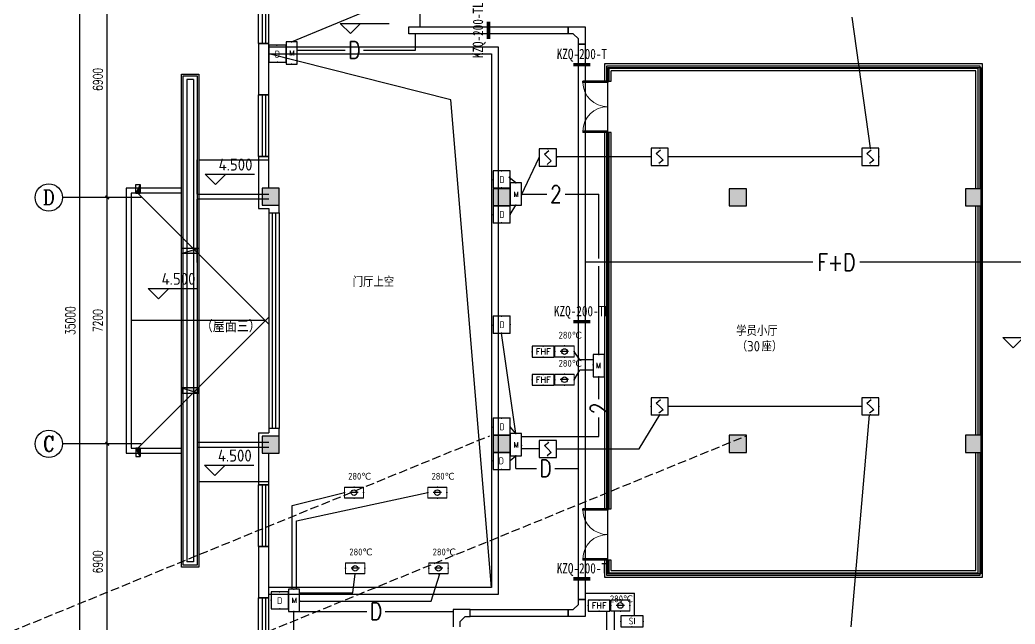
# Model space of a CAD drawing. Extents: x 2350667 to 3185789, y 309667 to 706270.
# Drawn here: x 2462197 to 2491272, y 394974 to 412629 of the extents above; entities that cross this region are included whole.
import ezdxf
from ezdxf.enums import TextEntityAlignment as Align

# ---------------------------------------------------------------- set-up
doc = ezdxf.new("R2010")
doc.units = 0
doc.header["$LTSCALE"] = 1000
doc.linetypes.add('DASH', pattern=[0.35, 0.25, -0.1])
for name, color, linetype in [('0-底图', 7, 'Continuous'), ('A-ANNO-AXIS', 102, 'Continuous'), ('A-ANNO-IDEN-LEVL', 3, 'Continuous'), ('A-ANNO-TXT', 7, 'Continuous'), ('A-FLOR-STRS', 140, 'Continuous'), ('A-WALL-CURT', 111, 'Continuous'), ('AXIS', 3, 'Continuous'), ('AXIS_TEXT', 7, 'Continuous'), ('CABLETRAY', 4, 'Continuous'), ('COLUMN', 255, 'Continuous'), ('DIM-消防', 3, 'Continuous'), ('EQUIP-动力', 3, 'Continuous'), ('EQUIP-消防', 3, 'Continuous'), ('fur', 253, 'Continuous'), ('PUB_HATCH', 8, 'Continuous'), ('PUB_TEXT', 7, 'Continuous'), ('WALL', 2, 'Continuous'), ('WINDOW', 4, 'Continuous'), ('WIRE-消防', 1, 'Continuous'), ('抗震支吊架', 2, 'Continuous')]:
    doc.layers.add(name, color=color, linetype=linetype)
doc.styles.add('_TCH_AXIS', font='COMPLEX', dxfattribs={"bigfont": 'GBCBIG'})
doc.styles.add('_TEL_DIM', font='SIMPLEX', dxfattribs={"width": 0.8, "height": 3.5, "bigfont": 'HZTXT'})
doc.styles.add('A_DIM_T3', font='SIMPLEX', dxfattribs={"width": 0.7, "bigfont": 'HZ'})
doc.styles.add('COMPLEX', font='COMPLEX')
doc.styles.add('kzcad', font='', dxfattribs={"width": 0.8})
doc.styles.get("Standard").update_dxf_attribs({"font": 'geniso.shx', "bigfont": 'hztxt.shx'})
doc.styles.get('kzcad').set_extended_font_data('SimSun')
doc.dimstyles.new('_TCH_ARCH&&100', dxfattribs={"dimtxt": 280, "dimasz": 100, "dimexe": 250, "dimexo": 300, "dimgap": 135, "dimtad": 1, "dimdec": 0, "dimzin": 0, "dimdsep": 46, "dimtxsty": 'A_DIM_T3', "dimblk": 'ARCHTICK', "dimcen": 0.09, "dimclrt": 7, "dimazin": 2, "dimtfac": 1, "dimtdec": 0, "dimtix": 1, "dimtmove": 2, "dimatfit": 3, "dimfxl": 150, "dimtolj": 1, "dimtzin": 0, "dimarcsym": 0})

# ---------------------------------------------------------------- blocks, each defined once
blk = doc.blocks.new('$equip$00002404')
for p, q in [((-0.328, -0.558), (-0.328, 0.558)), ((0, 0), (0, 0.242)), ((0, -0.242), (0, 0)), ((0.322, 0.558), (0.322, -0.558))]:
    blk.add_line(p, q)
at = {"lineweight": 20}
for p, q in [((0.322, 0.558), (-0.328, 0.558)), ((-0.328, -0.558), (0.322, -0.558))]:
    blk.add_line(p, q, dxfattribs=at)
at = {"const_width": 0.02}
for points in [[(-0.328, 0.558), (0.322, 0.558), (0.322, -0.558), (-0.328, -0.558), (-0.328, 0.558), (0.322, 0.558)], [(-0.328, -0.558), (-0.328, 0.558)]]:
    blk.add_lwpolyline(points, dxfattribs=at)
blk.add_circle((-0.003, 0), 0.164)
for p in [(-0.328, 0), (-0.003, 0.558), (0.322, 0), (-0.003, -0.558)]:
    blk.add_point(p)
at = {"color": 7, "style": '_TEL_DIM', "flags": 1}
blk.add_attdef('A', text='', height=0.00002, dxfattribs=at).set_placement((0, 0), align=Align.MIDDLE_CENTER)
at = {"color": 7}
blk.add_attdef('$TEXT$', text='', height=0.4, dxfattribs=at).set_placement((0.955, -0.336), align=Align.MIDDLE_CENTER)
blk = doc.blocks.new('$equip_U$00000115(X6PAISEBHDX7W9M)')
blk.add_lwpolyline([(-0.75, 0), (0.75, 0), (0.75, 0.75), (-0.75, 0.75)], close=True)
for p in [(0, 0.75), (-0.75, 0.375), (0, 0), (0.75, 0.375)]:
    blk.add_point(p)
at = {"style": '_TEL_DIM'}
blk.add_text('FHF', height=0.408, dxfattribs=at).set_placement((-0.496, 0.176))
at = {"color": 7, "style": '_TEL_DIM', "flags": 1}
for tag in ['A', 'REMARK']:
    blk.add_attdef(tag, text='', height=0.00002, dxfattribs=at).set_placement((0, 0), align=Align.MIDDLE_CENTER)
blk = doc.blocks.new('$equip_U$00000150(WIN7-PC-dian)')
for p in [(0, 0.637), (-0.637, 0.319), (0, 0), (0.637, 0.319)]:
    blk.add_point(p)
at = {"xscale": 0.85, "yscale": 0.85, "zscale": 0.85}
blk.add_blockref('$equip_U$00000115(X6PAISEBHDX7W9M)', (0, 0), dxfattribs=at)
at = {"color": 7, "style": '_TEL_DIM', "flags": 1}
for tag in ['A', 'REMARK']:
    blk.add_attdef(tag, text='', height=0.00002, dxfattribs=at).set_placement((0, 0), align=Align.MIDDLE_CENTER)
blk = doc.blocks.new('$Equip$00002649')
for p, q in [((-0.5, 0.5), (-0.5, -0.5)), ((0.5, 0.5), (-0.5, 0.5)), ((-0.2, 0.2), (0.05, 0.4)), ((0, 0), (-0.2, 0.2)), ((0, 0), (0.2, -0.2)), ((0.5, -0.5), (0.5, 0.5)), ((-0.5, -0.5), (0.5, -0.5)), ((0.2, -0.2), (-0.05, -0.4))]:
    blk.add_line(p, q)
at = {"const_width": 0.04}
blk.add_lwpolyline([(-0.5, 0.5), (0.5, 0.5), (0.5, -0.5), (-0.5, -0.5), (-0.5, 0.5), (0.5, 0.5)], dxfattribs=at)
for p in [(-0.5, 0), (0, 0.5), (0.5, 0), (0, -0.5)]:
    blk.add_point(p)
at = {"color": 7, "flags": 1}
for tag, height, p in [('A', 0.00002, (0, 0)), ('B', 0.4, (0.762, -0.208))]:
    blk.add_attdef(tag, text='', height=height, dxfattribs=at).set_placement(p, align=Align.MIDDLE_CENTER)
blk = doc.blocks.new('$equip_U$00000157(WIN7-PC-dian)')
for p, q in [((-0.65, 0.65), (-0.65, 0)), ((0.65, 0.65), (-0.65, 0.65)), ((0.65, 0), (0.65, 0.65)), ((-0.65, 0), (0.65, 0))]:
    blk.add_line(p, q)
for p in [(0.041, 0.65), (-0.65, 0.325), (0.041, 0), (0.65, 0.325)]:
    blk.add_point(p)
at = {"color": 7, "style": '_TEL_DIM'}
blk.add_attdef('$TEXT$', text='', height=0.3, dxfattribs=at).set_placement((0.006, 0.343), align=Align.MIDDLE_CENTER)
at = {"color": 7, "style": '_TEL_DIM', "flags": 1}
for tag in ['A', 'REMARK']:
    blk.add_attdef(tag, text='', height=0.00002, dxfattribs=at).set_placement((0, 0), align=Align.MIDDLE_CENTER)
at = {"layer": 'EQUIP-消防', "color": 7, "style": '_TEL_DIM', "flags": 1}
blk.add_attdef('REMARK', text='', height=0.00002, dxfattribs=at).set_placement((0, 0), align=Align.MIDDLE_CENTER)
blk.add_attdef('REMARK', text='', height=0.00002, dxfattribs=at).set_placement((0, 0), align=Align.MIDDLE_CENTER)
blk = doc.blocks.new('$equip_U$00000183(WIN7-PC-dian)')
for p, q in [((-0.5, 1), (-0.5, 0)), ((0.5, 1), (-0.5, 1)), ((0.5, 0), (0.5, 1)), ((-0.5, 0), (0.5, 0))]:
    blk.add_line(p, q)
at = {"const_width": 0.04}
blk.add_lwpolyline([(-0.5, 1), (0.5, 1), (0.5, 0), (-0.5, 0), (-0.5, 1), (0.5, 1)], dxfattribs=at)
for p in [(0, 1), (-0.5, 0.469), (0, 0), (0.5, 0.5)]:
    blk.add_point(p)
at = {"color": 7}
blk.add_attdef('$TEXT$', text='', height=0.4, dxfattribs=at).set_placement((0.026, 0.492), align=Align.MIDDLE_CENTER)
at = {"color": 7, "style": '_TEL_DIM', "flags": 1}
for tag in ['A', 'REMARK']:
    blk.add_attdef(tag, text='', height=0.00002, dxfattribs=at).set_placement((0, 0), align=Align.MIDDLE_CENTER)
blk = doc.blocks.new('$equip$00002776')
for p, q in [((0.65, 0.65), (-0.65, 0.65)), ((-0.65, 0.65), (-0.65, 0)), ((0.65, 0), (0.65, 0.65)), ((-0.65, 0), (0.65, 0))]:
    blk.add_line(p, q)
at = {"const_width": 0.04}
blk.add_lwpolyline([(-0.65, 0.65), (-0.65, 0), (0.65, 0), (0.65, 0.65), (-0.65, 0.65), (-0.65, 0)], dxfattribs=at)
for p in [(0, 0.65), (-0.65, 0.325), (0, 0), (0.65, 0.325)]:
    blk.add_point(p)
at = {"color": 7}
blk.add_attdef('$TEXT$', text='', height=0.4, dxfattribs=at).set_placement((0.006, 0.343), align=Align.MIDDLE_CENTER)
at = {"color": 7, "flags": 1}
for tag, p in [('A', (0, 0)), ('B', (0.905, 0.246))]:
    blk.add_attdef(tag, text='', height=0.4, dxfattribs=at).set_placement(p, align=Align.MIDDLE_CENTER)
blk = doc.blocks.new('_ArchTick')
at = {"color": 0, "linetype": 'ByBlock', "const_width": 0.4}
blk.add_lwpolyline([(-0.5, -0.5), (0.5, 0.5)], dxfattribs=at)
blk = doc.blocks.new('*D766')
at = {"layer": 'A-ANNO-AXIS', "color": 0, "lineweight": -2, "transparency": 16777216}
for p, q in [((2141013, -52398), (2139270, -52398)), ((2139520, -87398), (2139520, -52398)), ((2141013, -87398), (2139270, -87398))]:
    blk.add_line(p, q, dxfattribs=at)
at = {"layer": 'Defpoints', "color": 0, "transparency": 16777216}
for p in [(2139520, -52398), (2141313, -52398), (2141313, -87398)]:
    blk.add_point(p, dxfattribs=at)
at = {"layer": 'A-ANNO-AXIS', "color": 0, "lineweight": -2, "transparency": 16777216, "xscale": 100, "yscale": 100, "zscale": 100}
for p, rotation in [((2139520, -52398), 90), ((2139520, -87398), 270)]:
    blk.add_blockref('_ArchTick', p, dxfattribs=dict(at, rotation=rotation))
at = {"layer": 'A-ANNO-AXIS', "color": 7, "transparency": 16777216, "insert": (2139245, -69898), "char_height": 280, "attachment_point": 5, "rotation": 90, "style": 'A_DIM_T3'}
blk.add_mtext('\\A1;35000', dxfattribs=at)
blk = doc.blocks.new('*D769')
at = {"layer": 'A-ANNO-AXIS', "color": 0, "lineweight": -2, "transparency": 16777216}
for p, q in [((2141013, -73498), (2140070, -73498)), ((2140320, -80398), (2140320, -73498)), ((2141013, -80398), (2140070, -80398))]:
    blk.add_line(p, q, dxfattribs=at)
at = {"layer": 'Defpoints', "color": 0, "transparency": 16777216}
for p in [(2140320, -73498), (2141313, -73498), (2141313, -80398)]:
    blk.add_point(p, dxfattribs=at)
at = {"layer": 'A-ANNO-AXIS', "color": 0, "lineweight": -2, "transparency": 16777216, "xscale": 100, "yscale": 100, "zscale": 100}
for p, rotation in [((2140320, -73498), 90), ((2140320, -80398), 270)]:
    blk.add_blockref('_ArchTick', p, dxfattribs=dict(at, rotation=rotation))
at = {"layer": 'A-ANNO-AXIS', "color": 7, "transparency": 16777216, "insert": (2140045, -76948), "char_height": 280, "attachment_point": 5, "rotation": 90, "style": 'A_DIM_T3'}
blk.add_mtext('\\A1;6900', dxfattribs=at)
blk = doc.blocks.new('*D770')
at = {"layer": 'A-ANNO-AXIS', "color": 0, "lineweight": -2, "transparency": 16777216}
for p, q in [((2141013, -66298), (2140070, -66298)), ((2140320, -73498), (2140320, -66298)), ((2141013, -73498), (2140070, -73498))]:
    blk.add_line(p, q, dxfattribs=at)
at = {"layer": 'Defpoints', "color": 0, "transparency": 16777216}
for p in [(2140320, -66298), (2141313, -66298), (2141313, -73498)]:
    blk.add_point(p, dxfattribs=at)
at = {"layer": 'A-ANNO-AXIS', "color": 0, "lineweight": -2, "transparency": 16777216, "xscale": 100, "yscale": 100, "zscale": 100}
for p, rotation in [((2140320, -66298), 90), ((2140320, -73498), 270)]:
    blk.add_blockref('_ArchTick', p, dxfattribs=dict(at, rotation=rotation))
at = {"layer": 'A-ANNO-AXIS', "color": 7, "transparency": 16777216, "insert": (2140045, -69898), "char_height": 280, "attachment_point": 5, "rotation": 90, "style": 'A_DIM_T3'}
blk.add_mtext('\\A1;7200', dxfattribs=at)
blk = doc.blocks.new('*D771')
at = {"layer": 'A-ANNO-AXIS', "color": 0, "lineweight": -2, "transparency": 16777216}
for p, q in [((2141013, -59398), (2140070, -59398)), ((2140320, -66298), (2140320, -59398)), ((2141013, -66298), (2140070, -66298))]:
    blk.add_line(p, q, dxfattribs=at)
at = {"layer": 'Defpoints', "color": 0, "transparency": 16777216}
for p in [(2140320, -59398), (2141313, -59398), (2141313, -66298)]:
    blk.add_point(p, dxfattribs=at)
at = {"layer": 'A-ANNO-AXIS', "color": 0, "lineweight": -2, "transparency": 16777216, "xscale": 100, "yscale": 100, "zscale": 100}
for p, rotation in [((2140320, -59398), 90), ((2140320, -66298), 270)]:
    blk.add_blockref('_ArchTick', p, dxfattribs=dict(at, rotation=rotation))
at = {"layer": 'A-ANNO-AXIS', "color": 7, "transparency": 16777216, "insert": (2140045, -62848), "char_height": 280, "attachment_point": 5, "rotation": 90, "style": 'A_DIM_T3'}
blk.add_mtext('\\A1;6900', dxfattribs=at)
blk = doc.blocks.new('$WINLIB2D$00000001')
at = {"color": 0}
for points in [[(-0.5, 0.5), (-0.5, -0.5)], [(-0.5, 0.5), (0.5, 0.5)], [(0.5, -0.5), (0.5, 0.5)], [(0.5, 0.1667), (-0.5, 0.1667)], [(0.5, -0.1667), (-0.5, -0.1667)], [(-0.5, -0.5), (0.5, -0.5)]]:
    blk.add_lwpolyline(points, dxfattribs=at)
blk = doc.blocks.new('_AXISO')
blk.add_circle((0, 0), 0.5)
at = {"layer": 'AXIS_TEXT', "style": 'COMPLEX', "width": 1.041667}
blk.add_attdef('A', text='', height=0.56, dxfattribs=at).set_placement((-0.25, -0.28), (0.25, -0.28), align=Align.FIT)
blk = doc.blocks.new('$DorLib2D$00000002')
for p, q in [((-0.5, 0), (-0.5, 0.4875)), ((-0.475, 0.4875), (-0.5, 0.4875)), ((-0.475, 0), (-0.475, 0.4875)), ((0.475, 0), (0.475, 0.4875)), ((0.475, 0.4875), (0.5, 0.4875)), ((0.5, 0), (0.5, 0.4875)), ((-0.5, 0), (-0.475, 0)), ((0.5, 0), (0.475, 0))]:
    blk.add_line(p, q)
at = {"lineweight": 13}
for centre, start, end in [((-0.4875, 0), 0, 88.53072), ((0.4875, 0), 91.46928, 180)]:
    blk.add_arc(centre, 0.4875, start, end, dxfattribs=at)
blk = doc.blocks.new("ghjgj'")
h = blk.add_hatch(color=256)
h.dxf.hatch_style = 1
h.paths.add_polyline_path([(2141281.9, -65922.8), (2141156.2, -66172.8), (2141281.9, -66172.8)])
h = blk.add_hatch(color=256)
h.dxf.hatch_style = 1
h.paths.add_polyline_path([(2142493.6, -67932.4), (2142993.6, -67781.5), (2142993.6, -67932.4)])
h = blk.add_hatch(color=256)
h.dxf.hatch_style = 1
h.paths.add_polyline_path([(2142493.6, -71863), (2142993.6, -72013.8), (2142993.6, -71863)])
h = blk.add_hatch(color=256)
h.dxf.hatch_style = 1
h.paths.add_polyline_path([(2141281.9, -73872.8), (2141156.2, -73622.8), (2141281.9, -73622.8)])
at = {"layer": 'PUB_HATCH'}
for points in [[(2145344.1, -66522.8), (2145344.1, -66022.8), (2144844.1, -66022.8), (2144844.1, -66522.8)], [(2152094.1, -66547.8), (2152094.1, -66047.8), (2151594.1, -66047.8), (2151594.1, -66547.8)], [(2158994.1, -66547.8), (2158994.1, -66047.8), (2158494.1, -66047.8), (2158494.1, -66547.8)], [(2165894.1, -66547.8), (2165894.1, -66047.8), (2165394.1, -66047.8), (2165394.1, -66547.8)], [(2152094.1, -73747.8), (2152094.1, -73247.8), (2151594.1, -73247.8), (2151594.1, -73747.8)], [(2158994.1, -73747.8), (2158994.1, -73247.8), (2158494.1, -73247.8), (2158494.1, -73747.8)], [(2165894.1, -73747.8), (2165894.1, -73247.8), (2165394.1, -73247.8), (2165394.1, -73747.8)], [(2145344.1, -73772.8), (2145344.1, -73272.8), (2144844.1, -73272.8), (2144844.1, -73772.8)]]:
    blk.add_hatch(color=256, dxfattribs=at).paths.add_polyline_path(points)
for p, q in [((2145044.1, -69997.8), (2141219.1, -66172.8)), ((2142944.1, -66197.8), (2145044.1, -66197.8)), ((2145044.1, -69797.6), (2141219.1, -73622.6))]:
    blk.add_line(p, q)
for points in [[(2142993.6, -77097.8), (2142493.6, -77097.8), (2142493.6, -62697.8), (2142993.6, -62697.8)], [(2142943.6, -77047.8), (2142543.6, -77047.8), (2142543.6, -62747.8), (2142943.6, -62747.8)], [(2141156.2, -65922.8), (2141281.9, -65922.8), (2141281.9, -66172.8), (2141156.2, -66172.8)], [(2141281.9, -65922.8), (2141156.2, -66172.8), (2141281.9, -66172.8)], [(2142493.6, -67781.5), (2142993.6, -67781.5), (2142993.6, -67932.4), (2142493.6, -67932.4)], [(2142493.6, -67932.4), (2142993.6, -67781.5), (2142993.6, -67932.4)], [(2142493.6, -72013.8), (2142993.6, -72013.8), (2142993.6, -71863), (2142493.6, -71863)], [(2142493.6, -71863), (2142993.6, -72013.8), (2142993.6, -71863)], [(2141156.2, -73872.8), (2141281.9, -73872.8), (2141281.9, -73622.8), (2141156.2, -73622.8)], [(2141281.9, -73872.8), (2141156.2, -73622.8), (2141281.9, -73622.8)]]:
    blk.add_lwpolyline(points, close=True)
for points in [[(2142944.1, -66197.8), (2142944.1, -65197.8), (2142944.1, -65197.8)], [(2142993.6, -65197.8), (2145044.1, -65197.8)], [(2142493.6, -66022.8), (2142369.1, -66022.8), (2140869.1, -66022.8), (2140869.1, -73772.8), (2142468.6, -73772.8)], [(2142493.6, -66172.8), (2142369.1, -66172.8), (2141019.1, -66172.8), (2141019.1, -73622.8), (2142468.6, -73622.8)], [(2142944.1, -68197.8), (2142944.1, -66347.8)], [(2145044.1, -66347.8), (2142944.1, -66347.8)], [(2144944, -69897.7), (2141019.1, -69897.8)], [(2142944.1, -71597.8), (2142944.1, -73447.8)], [(2142944.1, -73447.8), (2145044.1, -73447.8)], [(2142944.1, -73597.8), (2145044.1, -73597.8)], [(2142944.1, -73597.8), (2142944.1, -74597.8), (2142944.1, -74597.8)], [(2142993.6, -74597.8), (2145044.1, -74597.8)]]:
    blk.add_lwpolyline(points)
at = {"layer": 'A-ANNO-IDEN-LEVL'}
for p, q in [((2147424.5, -61511.5), (2147124.5, -61211.5)), ((2147124.5, -61211.5), (2148558.5, -61211.5)), ((2147424.5, -61511.5), (2147724.5, -61211.5)), ((2143486.4, -65918.2), (2143186.4, -65618.2)), ((2143186.4, -65618.2), (2144620.3, -65618.2)), ((2143486.4, -65918.2), (2143786.4, -65618.2)), ((2141820.2, -69256.8), (2141520.2, -68956.8)), ((2141520.2, -68956.8), (2142954.1, -68956.8)), ((2141820.2, -69256.8), (2142120.2, -68956.8)), ((2166790.9, -70692.2), (2166490.9, -70392.2)), ((2166490.9, -70392.2), (2167924.9, -70392.2)), ((2166790.9, -70692.2), (2167090.9, -70392.2)), ((2143465, -74422), (2143165, -74122)), ((2143165, -74122), (2144599, -74122)), ((2143465, -74422), (2143765, -74122))]:
    blk.add_line(p, q, dxfattribs=at)
at = {"layer": 'A-FLOR-STRS', "ltscale": 1000}
for points in [[(2145044.1, -61897.8), (2151744.1, -61897.8), (2151744.1, -77897.8), (2145044.1, -77897.8)], [(2151544.1, -77697.8), (2150360.2, -63442.2), (2145044.1, -62097.8)], [(2145044.1, -62097.8), (2151544.1, -62097.8), (2151544.1, -77697.8), (2145044.1, -77697.8)]]:
    blk.add_lwpolyline(points, dxfattribs=at)
at = {"layer": 'A-WALL-CURT'}
for p, q in [((2165894.1, -62397.8), (2154844.1, -62397.8)), ((2154844.1, -62397.8), (2154844.1, -62897.8)), ((2165827.4, -62464.4), (2154910.7, -62464.4)), ((2154910.7, -62464.4), (2154910.7, -62897.8)), ((2165827.4, -66047.8), (2165827.4, -62464.4)), ((2165894.1, -66047.8), (2165894.1, -62397.8)), ((2165760.7, -62531.1), (2154977.4, -62531.1)), ((2154977.4, -62531.1), (2154977.4, -62897.8)), ((2165694.1, -62597.8), (2155044.1, -62597.8)), ((2155044.1, -62897.8), (2155044.1, -62597.8)), ((2165694.1, -66047.8), (2165694.1, -62597.8)), ((2165760.7, -66047.8), (2165760.7, -62531.1)), ((2154844.1, -62897.8), (2155044.1, -62897.8)), ((2154844.1, -64397.8), (2154844.1, -75397.8)), ((2155044.1, -64397.8), (2154844.1, -64397.8)), ((2154910.7, -64397.8), (2154910.7, -75397.8)), ((2154977.4, -64397.8), (2154977.4, -75397.8)), ((2155044.1, -75397.8), (2155044.1, -64397.8)), ((2165694.1, -73247.8), (2165694.1, -66547.8)), ((2165760.7, -73247.8), (2165760.7, -66547.8)), ((2165827.4, -73247.8), (2165827.4, -66547.8)), ((2165894.1, -73247.8), (2165894.1, -66547.8)), ((2165694.1, -77197.8), (2165694.1, -73747.8)), ((2165760.7, -77264.4), (2165760.7, -73747.8)), ((2165827.4, -77331.1), (2165827.4, -73747.8)), ((2165894.1, -77397.8), (2165894.1, -73747.8)), ((2154844.1, -75397.8), (2155044.1, -75397.8)), ((2155044.1, -76897.8), (2154844.1, -76897.8)), ((2154844.1, -76897.8), (2154844.1, -77397.8)), ((2154910.7, -76897.8), (2154910.7, -77331.1)), ((2154977.4, -76897.8), (2154977.4, -77264.4)), ((2155044.1, -77197.8), (2155044.1, -76897.8)), ((2154910.7, -77331.1), (2165827.4, -77331.1)), ((2154977.4, -77264.4), (2165760.7, -77264.4)), ((2155044.1, -77197.8), (2165694.1, -77197.8)), ((2154844.1, -77397.8), (2165894.1, -77397.8))]:
    blk.add_line(p, q, dxfattribs=at)
at = {"layer": 'AXIS'}
for p, q in [((2141313, -66297.8), (2139013, -66297.8)), ((2141313, -73497.8), (2139013, -73497.8))]:
    blk.add_line(p, q, dxfattribs=at)
at = {"layer": 'COLUMN'}
for p, q in [((2145344.1, -66022.8), (2144844.1, -66022.8)), ((2144844.1, -66022.8), (2144844.1, -66522.8)), ((2145344.1, -66522.8), (2145344.1, -66022.8)), ((2152094.1, -66047.8), (2151594.1, -66047.8)), ((2151594.1, -66047.8), (2151594.1, -66547.8)), ((2152094.1, -66547.8), (2152094.1, -66047.8)), ((2158994.1, -66047.8), (2158494.1, -66047.8)), ((2158494.1, -66047.8), (2158494.1, -66547.8)), ((2158994.1, -66547.8), (2158994.1, -66047.8)), ((2165894.1, -66047.8), (2165394.1, -66047.8)), ((2165394.1, -66047.8), (2165394.1, -66547.8)), ((2165894.1, -66547.8), (2165894.1, -66047.8)), ((2144844.1, -66522.8), (2145344.1, -66522.8)), ((2151594.1, -66547.8), (2152094.1, -66547.8)), ((2158494.1, -66547.8), (2158994.1, -66547.8)), ((2165394.1, -66547.8), (2165894.1, -66547.8)), ((2152094.1, -73247.8), (2151594.1, -73247.8)), ((2151594.1, -73247.8), (2151594.1, -73747.8)), ((2152094.1, -73747.8), (2152094.1, -73247.8)), ((2158994.1, -73247.8), (2158494.1, -73247.8)), ((2158494.1, -73247.8), (2158494.1, -73747.8)), ((2158994.1, -73747.8), (2158994.1, -73247.8)), ((2165894.1, -73247.8), (2165394.1, -73247.8)), ((2165394.1, -73247.8), (2165394.1, -73747.8)), ((2165894.1, -73747.8), (2165894.1, -73247.8)), ((2145344.1, -73272.8), (2144844.1, -73272.8)), ((2144844.1, -73272.8), (2144844.1, -73772.8)), ((2145344.1, -73772.8), (2145344.1, -73272.8)), ((2144844.1, -73772.8), (2145344.1, -73772.8)), ((2151594.1, -73747.8), (2152094.1, -73747.8)), ((2158494.1, -73747.8), (2158994.1, -73747.8)), ((2165394.1, -73747.8), (2165894.1, -73747.8))]:
    blk.add_line(p, q, dxfattribs=at)
at = {"layer": 'fur'}
blk.add_lwpolyline([(2154944.1, -62497.8), (2165844.1, -62497.8), (2165844.1, -77297.8), (2154944.1, -77297.8)], close=True, dxfattribs=at)
at = {"layer": 'WALL'}
for p, q in [((2144744.1, -61797.8), (2144744.1, -63297.8)), ((2145044.1, -61797.8), (2144744.1, -61797.8)), ((2145044.1, -63297.8), (2145044.1, -61797.8)), ((2142643.6, -62847.8), (2142643.6, -76947.8)), ((2142843.6, -62847.8), (2142643.6, -62847.8)), ((2142843.6, -62847.8), (2142843.6, -76947.8)), ((2144744.1, -63297.8), (2145044.1, -63297.8)), ((2145044.1, -65097.8), (2144744.1, -65097.8)), ((2144744.1, -65097.8), (2144744.1, -66422.8)), ((2145044.1, -66022.8), (2145044.1, -65097.8)), ((2144744.1, -66422.8), (2144744.1, -66422.8)), ((2144744.1, -66422.8), (2144744.1, -66622.8)), ((2145344.1, -66747.8), (2145344.1, -66522.8)), ((2144744.1, -66622.8), (2145044.1, -66622.8)), ((2145044.1, -66622.8), (2145044.1, -66747.8)), ((2145044.1, -66747.8), (2145344.1, -66747.8)), ((2144744.1, -73172.8), (2145044.1, -73172.8)), ((2144744.1, -73172.8), (2144744.1, -73372.8)), ((2145344.1, -73047.8), (2145044.1, -73047.8)), ((2145044.1, -73047.8), (2145044.1, -73172.8)), ((2145344.1, -73272.8), (2145344.1, -73047.8)), ((2144744.1, -73372.8), (2144744.1, -74697.8)), ((2144744.1, -73372.8), (2144744.1, -73372.8)), ((2145044.1, -74697.8), (2145044.1, -73772.8)), ((2144744.1, -74697.8), (2145044.1, -74697.8)), ((2144744.1, -76497.8), (2144744.1, -77997.8)), ((2145044.1, -76497.8), (2144744.1, -76497.8)), ((2145044.1, -77997.8), (2145044.1, -76497.8)), ((2142843.6, -76947.8), (2142643.6, -76947.8)), ((2144744.1, -77997.8), (2145044.1, -77997.8))]:
    blk.add_line(p, q, dxfattribs=at)
at = {"layer": 'AXIS'}
ref = blk.add_blockref('_AXISO', (2138613, -66297.8), dxfattribs=dict(at, xscale=800, yscale=800, zscale=800))
ref.add_attrib('A', 'D', dxfattribs={"layer": 'AXIS_TEXT', "height": 435.3, "style": '_TCH_AXIS'}).set_placement((2138436.8, -66515.4), (2138789.1, -66515.4), align=Align.FIT)
ref = blk.add_blockref('_AXISO', (2138613, -73497.8), dxfattribs=dict(at, xscale=800, yscale=800, zscale=800))
ref.add_attrib('A', 'C', dxfattribs={"layer": 'AXIS_TEXT', "height": 455.7, "style": '_TCH_AXIS'}).set_placement((2138450.2, -73725.6), (2138775.7, -73725.6), align=Align.FIT)
at = {"layer": 'WINDOW', "rotation": 270}
for name, p, xscale, yscale, zscale in [('$WINLIB2D$00000001', (2144894.1, -60897.8), -1800, -300, -1800), ('$DorLib2D$00000002', (2154944.1, -63647.8), 1500, -1500, 1500), ('$WINLIB2D$00000001', (2144894.1, -64197.8), -1800, -300, -1800), ('$WINLIB2D$00000001', (2145194.1, -69897.8), 6300, -300, 6300), ('$WINLIB2D$00000001', (2144894.1, -75597.8), -1800, -300, -1800), ('$DorLib2D$00000002', (2154944.1, -76147.8), -1500, -1500, -1500), ('$WINLIB2D$00000001', (2144894.1, -78897.8), -1800, -300, -1800)]:
    blk.add_blockref(name, p, dxfattribs=dict(at, xscale=xscale, yscale=yscale, zscale=zscale))
at = {"layer": 'A-ANNO-TXT', "color": 7}
for p in [(2143575, -65513.2), (2141908.8, -68851.8), (2143553.7, -74017)]:
    blk.add_text('4.500', height=350, dxfattribs=at).set_placement(p)
at = {"layer": 'PUB_TEXT'}
for s, height, p in [('门厅上空', 302.47, (2147492.7, -68911.8)), ('（屋面三）', 350, (2143055.1, -70237.4)), ('学员小厅', 302.47, (2158695.9, -70343.5)), ('（', 302.5, (2158713.1, -70796.6)), ('30', 302.47, (2159015.6, -70796.6)), ('座）', 302.47, (2159439, -70796.6))]:
    blk.add_text(s, height=height, dxfattribs=at).set_placement(p)
at = {"layer": 'A-ANNO-AXIS'}
for p1, p2, distance, picture, middle in [((2141313, -87397.8), (2141313, -52397.8), 1792.8, '*D766', (2139245.2, -69897.8)), ((2141313, -66297.8), (2141313, -59397.8), 992.8, '*D771', (2140045.2, -62847.8)), ((2141313, -73497.8), (2141313, -66297.8), 992.8, '*D770', (2140045.2, -69897.8)), ((2141313, -80397.8), (2141313, -73497.8), 992.8, '*D769', (2140045.2, -76947.8))]:
    dim = blk.add_aligned_dim(p1=p1, p2=p2, distance=distance, dimstyle='_TCH_ARCH&&100', dxfattribs=at)
    dim.commit()
    dim.dimension.update_dxf_attribs({"geometry": picture, "text_midpoint": middle})

msp = doc.modelspace()

# ---------------------------------------------------------------- linework, layer by layer
at = {"layer": '0-底图', "linetype": 'DASH'}
for p, q in [((2452875, 391049), (2475922, 400477)), ((2460375, 391049), (2483422, 400477))]:
    msp.add_line(p, q, dxfattribs=at)
at = {"layer": 'CABLETRAY'}
for p, q in [((2473560, 412224), (2473560, 412424)), ((2473560, 412424), (2478215, 412424)), ((2478215, 412424), (2478215, 412224)), ((2478215, 412424), (2478715, 412424)), ((2478215, 412224), (2478215, 412424)), ((2478715, 412424), (2478715, 411924)), ((2478215, 412224), (2473560, 412224)), ((2478365, 412224), (2478215, 412224)), ((2478515, 412074), (2478365, 412224)), ((2478515, 411924), (2478515, 412074)), ((2478515, 411924), (2478715, 411924)), ((2478515, 395696), (2478515, 411924)), ((2478715, 411924), (2478515, 411924)), ((2478715, 411924), (2478715, 395696)), ((2478365, 395396), (2478515, 395546)), ((2478515, 395546), (2478515, 395696)), ((2478515, 395696), (2478715, 395696)), ((2478715, 395696), (2478515, 395696)), ((2478715, 395696), (2478715, 395196)), ((2475356, 395396), (2474856, 395396)), ((2474856, 395396), (2474856, 394896)), ((2475056, 395046), (2475206, 395196)), ((2475206, 395196), (2475356, 395196)), ((2475356, 395196), (2475356, 395396)), ((2475356, 395396), (2478215, 395396)), ((2475356, 395196), (2475356, 395396)), ((2478215, 395196), (2475356, 395196)), ((2478215, 395396), (2478215, 395196)), ((2478215, 395196), (2478215, 395396)), ((2478215, 395396), (2478365, 395396)), ((2478715, 395196), (2478215, 395196)), ((2475056, 394896), (2475056, 395046))]:
    msp.add_line(p, q, dxfattribs=at)
at = {"layer": 'WIRE-消防'}
for p, q in [((2473894, 412424), (2473894, 413242)), ((2470135, 411987), (2472488, 412957, 4200)), ((2487045, 408879, 4200), (2486517, 412707, 4200)), ((2473754, 411747), (2473754, 412224)), ((2470297, 411747), (2471704, 411747)), ((2472238, 411747), (2473754, 411747)), ((2469972, 411642), (2469972, 411642)), ((2476847, 407517), (2477372, 408608, 4200)), ((2480640, 408629, 4200), (2477872, 408629, 4200)), ((2486795, 408629, 4200), (2481140, 408629, 4200)), ((2476685, 407863), (2476478, 408037)), ((2476847, 407538), (2477589, 407538)), ((2478123, 407538), (2479110, 407538)), ((2479110, 405658), (2479110, 407538)), ((2476522, 406947), (2476685, 407213)), ((2485368, 405545), (2478715, 405545)), ((2479110, 402853), (2479110, 405433)), ((2492423, 405545), (2486740, 405545)), ((2476685, 400539), (2476272, 403475)), ((2478556, 402700), (2478386, 402937)), ((2478947, 402700), (2478556, 402700)), ((2478386, 402115), (2478556, 402397)), ((2478947, 402397), (2478556, 402397)), ((2479110, 401547), (2479110, 402203)), ((2486795, 401334, 4200), (2481140, 401334, 4200)), ((2479110, 400457), (2479110, 401014)), ((2480285, 400092, 4200), (2480890, 401084, 4200)), ((2486484, 394891, 4200), (2487023, 401084, 4200)), ((2476685, 400539), (2476522, 400742)), ((2476847, 400457), (2479110, 400457)), ((2477372, 400092, 4200), (2476847, 400092)), ((2477872, 400092, 4200), (2480285, 400092, 4200)), ((2476522, 399757), (2476685, 399889)), ((2476685, 399522), (2476685, 399889)), ((2476685, 399522), (2477288, 399522)), ((2477821, 399522), (2478515, 399522)), ((2470149, 398437), (2471680, 398815)), ((2470282, 397991), (2474115, 398815)), ((2470149, 395995), (2470149, 398437)), ((2470282, 395995), (2470282, 397991)), ((2471920, 395891), (2471993, 396441)), ((2474213, 395639), (2474464, 396441)), ((2470367, 395891), (2471920, 395891)), ((2478715, 395875), (2480155, 395875)), ((2480155, 395216, 4200), (2480155, 395875)), ((2470367, 395639), (2474213, 395639)), ((2470204, 394641, 4200), (2470204, 395345)), ((2470364, 395346), (2472336, 395346)), ((2472869, 395346), (2474856, 395346)), ((2479349, 393917), (2479349, 395355)), ((2479571, 393917), (2479571, 395356, -2000))]:
    msp.add_line(p, q, dxfattribs=at)
at = {"layer": '抗震支吊架', "color": 2, "const_width": 100}
for points in [[(2475888, 412074), (2475888, 412574)], [(2478365, 411324), (2478865, 411324)], [(2478365, 403810), (2478865, 403810)], [(2478365, 396296), (2478865, 396296)]]:
    msp.add_lwpolyline(points, dxfattribs=at)

# ---------------------------------------------------------------- block references
at = {"layer": '0-底图'}
msp.add_blockref("ghjgj'", (324428, 473739), dxfattribs=at)
at = {"layer": 'EQUIP-动力', "xscale": 500, "yscale": 500, "zscale": 500}
for p in [(2477484, 402774, 2000), (2477484, 401952, 2000), (2479117, 395355)]:
    msp.add_blockref('$equip_U$00000150(WIN7-PC-dian)', p, dxfattribs=at)
at = {"layer": 'EQUIP-消防'}
ref = msp.add_blockref('$equip_U$00000183(WIN7-PC-dian)', (2469472, 411642), dxfattribs=dict(at, xscale=500, yscale=500, zscale=500, rotation=270))
ref.add_attrib('$TEXT$', 'D', dxfattribs={"layer": '0', "color": 7, "height": 200}).set_placement((2469719, 411629), align=Align.MIDDLE_CENTER)
ref = msp.add_blockref('$equip_U$00000157(WIN7-PC-dian)', (2469972, 411662), dxfattribs=dict(at, xscale=500, yscale=500, zscale=500, rotation=270))
ref.add_attrib('$TEXT$', 'M', dxfattribs={"layer": '0', "color": 7, "height": 150, "style": '_TEL_DIM'}).set_placement((2470144, 411659), align=Align.MIDDLE_CENTER)
at = {"layer": 'EQUIP-消防', "xscale": 500, "yscale": 500, "zscale": 500}
for p in [(2477622, 408608, 4200), (2480890, 408629, 4200), (2487045, 408629, 4200), (2480890, 401334, 4200), (2487045, 401334, 4200), (2477622, 400092, 4200)]:
    msp.add_blockref('$Equip$00002649', p, dxfattribs=at)
for name, p, values in [('$equip_U$00000183(WIN7-PC-dian)', (2476272, 407718), {'$TEXT$': 'D'}), ('$equip_U$00000183(WIN7-PC-dian)', (2476272, 406697), {'$TEXT$': 'D'}), ('$equip_U$00000183(WIN7-PC-dian)', (2476272, 403475), {'$TEXT$': 'D'}), ('$equip_U$00000183(WIN7-PC-dian)', (2476272, 400492), {'$TEXT$': 'D'}), ('$equip$00002776', (2480079, 394891, 4200), {'$TEXT$': 'SI'})]:
    msp.add_blockref(name, p, dxfattribs=at).add_auto_attribs(values)
at = {"layer": 'EQUIP-消防'}
ref = msp.add_blockref('$equip_U$00000157(WIN7-PC-dian)', (2476522, 407538), dxfattribs=dict(at, xscale=500, yscale=500, zscale=500, rotation=270))
ref.add_attrib('$TEXT$', 'M', dxfattribs={"layer": '0', "color": 7, "height": 150, "style": '_TEL_DIM'}).set_placement((2476694, 407534), align=Align.MIDDLE_CENTER)
ref = msp.add_blockref('$equip$00002404', (2478107, 402939), dxfattribs=dict(at, xscale=500, yscale=500, zscale=500, rotation=90))
ref.add_attrib('$TEXT$', '280℃', dxfattribs={"layer": '0', "color": 7, "height": 200}).set_placement((2478275, 403416), align=Align.MIDDLE_CENTER)
ref = msp.add_blockref('$equip$00002404', (2478107, 402117), dxfattribs=dict(at, xscale=500, yscale=500, zscale=500, rotation=90))
ref.add_attrib('$TEXT$', '280℃', dxfattribs={"layer": '0', "color": 7, "height": 200}).set_placement((2478275, 402594), align=Align.MIDDLE_CENTER)
ref = msp.add_blockref('$equip_U$00000157(WIN7-PC-dian)', (2479272, 402528), dxfattribs=dict(at, xscale=500, yscale=500, zscale=500, rotation=90))
ref.add_attrib('$TEXT$', 'M', dxfattribs={"layer": '0', "color": 7, "height": 150, "style": '_TEL_DIM'}).set_placement((2479101, 402531), align=Align.MIDDLE_CENTER)
ref = msp.add_blockref('$equip_U$00000157(WIN7-PC-dian)', (2476522, 400214), dxfattribs=dict(at, xscale=500, yscale=500, zscale=500, rotation=270))
ref.add_attrib('$TEXT$', 'M', dxfattribs={"layer": '0', "color": 7, "height": 150, "style": '_TEL_DIM'}).set_placement((2476694, 400211), align=Align.MIDDLE_CENTER)
ref = msp.add_blockref('$equip_U$00000183(WIN7-PC-dian)', (2476272, 399992), dxfattribs=dict(at, xscale=500, yscale=500, zscale=500, rotation=180))
ref.add_attrib('$TEXT$', 'D', dxfattribs={"layer": '0', "color": 7, "height": 200}).set_placement((2476259, 399745), align=Align.MIDDLE_CENTER)
ref = msp.add_blockref('$equip$00002404', (2471959, 398817), dxfattribs=dict(at, xscale=500, yscale=500, zscale=500, rotation=90))
ref.add_attrib('$TEXT$', '280℃', dxfattribs={"layer": '0', "color": 7, "height": 200}).set_placement((2472127, 399294), align=Align.MIDDLE_CENTER)
ref = msp.add_blockref('$equip$00002404', (2474394, 398817), dxfattribs=dict(at, xscale=500, yscale=500, zscale=500, rotation=90))
ref.add_attrib('$TEXT$', '280℃', dxfattribs={"layer": '0', "color": 7, "height": 200}).set_placement((2474562, 399294), align=Align.MIDDLE_CENTER)
ref = msp.add_blockref('$equip$00002404', (2471993, 396605), dxfattribs=dict(at, xscale=500, yscale=500, zscale=500, rotation=90))
ref.add_attrib('$TEXT$', '280℃', dxfattribs={"layer": '0', "color": 7, "height": 200}).set_placement((2472161, 397082), align=Align.MIDDLE_CENTER)
ref = msp.add_blockref('$equip$00002404', (2474428, 396605), dxfattribs=dict(at, xscale=500, yscale=500, zscale=500, rotation=90))
ref.add_attrib('$TEXT$', '280℃', dxfattribs={"layer": '0', "color": 7, "height": 200}).set_placement((2474595, 397082), align=Align.MIDDLE_CENTER)
ref = msp.add_blockref('$equip_U$00000183(WIN7-PC-dian)', (2469542, 395670), dxfattribs=dict(at, xscale=500, yscale=500, zscale=500, rotation=270))
ref.add_attrib('$TEXT$', 'D', dxfattribs={"layer": '0', "color": 7, "height": 200}).set_placement((2469788, 395657), align=Align.MIDDLE_CENTER)
ref = msp.add_blockref('$equip_U$00000157(WIN7-PC-dian)', (2470042, 395670), dxfattribs=dict(at, xscale=500, yscale=500, zscale=500, rotation=270))
ref.add_attrib('$TEXT$', 'M', dxfattribs={"layer": '0', "color": 7, "height": 150, "style": '_TEL_DIM'}).set_placement((2470213, 395667), align=Align.MIDDLE_CENTER)
ref = msp.add_blockref('$equip$00002404', (2479740, 395520, -2000), dxfattribs=dict(at, xscale=500, yscale=500, zscale=500, rotation=90))
ref.add_attrib('$TEXT$', '280℃', dxfattribs={"layer": '0', "color": 7, "height": 200}).set_placement((2479773, 395712, -2000), align=Align.MIDDLE_CENTER)

# ---------------------------------------------------------------- texts
at = {"layer": 'DIM-消防', "style": '_TEL_DIM', "width": 0.8}
for s, p in [('D', (2471971, 411747)), ('2', (2477856, 407538)), ('F+D', (2486054, 405545)), ('D', (2477555, 399522)), ('D', (2472602, 395346))]:
    msp.add_text(s, height=500, dxfattribs=at).set_placement(p, align=Align.MIDDLE_CENTER)
msp.add_text('2', height=500, rotation=90, dxfattribs=at).set_placement((2479110, 401280), align=Align.MIDDLE_CENTER)
at = {"layer": '抗震支吊架', "color": 2, "style": 'kzcad', "width": 0.8}
for s, rotation, p in [('KZQ-200-TL', 89.8854, (2475728, 412324)), ('KZQ-200-T', 359.8854, (2478615, 411484)), ('KZQ-200-TL', 359.8854, (2478615, 403970)), ('KZQ-200-T', 359.8854, (2478615, 396456))]:
    msp.add_text(s, height=300, rotation=rotation, dxfattribs=at).set_placement(p, align=Align.CENTER)

doc.saveas('drawing.dxf')
